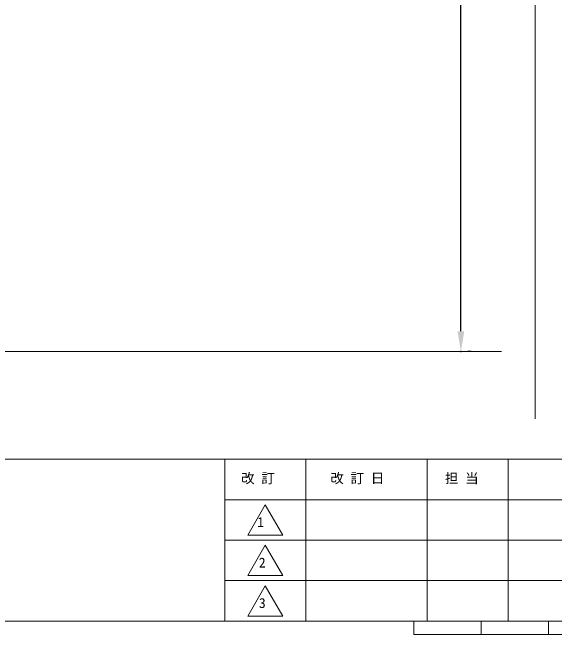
# Model space of a CAD drawing. Units: millimetres, scale not verified. Extents: x -203 to 203, y -143 to 143.
# Drawn here: x -109.5 to -29.1, y -140 to -47.7 of the extents above; entities that cross this region are included whole.
import ezdxf
from ezdxf.enums import TextEntityAlignment as Align

# ---------------------------------------------------------------- set-up
doc = ezdxf.new("R2010")
doc.units = ezdxf.units.MM
doc.header["$LTSCALE"] = 0.5
doc.header["$PDMODE"] = 32
doc.header["$PDSIZE"] = 0.1
for name, color, linetype, lineweight in [('0-1_DIMENSION_LINES$02_DIMENSI', 7, 'Continuous', 25), ('0-3_図面_FORMAT$03_TEXT', 7, 'Continuous', 18), ('0-4_図面_FORMAT$01_WAKU$OUT_LINE', 6, 'Continuous', 18), ('0-5_図面_FORMAT$01_WAKU$SUB_LINE', 7, 'Continuous', 18), ('0-8_DIMENSION_LINES$03_LINES', 7, 'Continuous', 18)]:
    doc.layers.add(name, color=color, linetype=linetype, lineweight=lineweight)
doc.layers.add('0-2_DEFPOINTS', color=7, linetype='Continuous')
doc.styles.add('ＭＳ ゴシック', font='')
doc.styles.get('ＭＳ ゴシック').set_extended_font_data('MS Gothic')

# ---------------------------------------------------------------- blocks, each defined once
blk = doc.blocks.new('D7')
at = {"layer": '0-1_DIMENSION_LINES$02_DIMENSI'}
for p, q in [((3453.997, 1770), (3453.997, 2005.705)), ((3456.997, 1764), (3455.997, 1764))]:
    blk.add_line(p, q, dxfattribs=at)
blk.add_solid([(3452.997, 1770), (3454.997, 1770), (3453.997, 1764)], dxfattribs=at)
at = {"layer": '0-2_DEFPOINTS'}
blk.add_point((3453.997, 1764), dxfattribs=at)

msp = doc.modelspace()

# ---------------------------------------------------------------- linework, layer by layer
at = {"layer": '0-3_図面_FORMAT$03_TEXT'}
for p, q in [((-72, -120.75), (-74.5981, -125.25)), ((-69.4019, -125.25), (-72, -120.75)), ((-74.5981, -125.25), (-69.4019, -125.25)), ((-72, -126.75), (-74.5981, -131.25)), ((-69.4019, -131.25), (-72, -126.75)), ((-74.5981, -131.25), (-69.4019, -131.25)), ((-72, -132.75), (-74.5981, -137.25)), ((-69.4019, -137.25), (-72, -132.75)), ((-74.5981, -137.25), (-69.4019, -137.25))]:
    msp.add_line(p, q, dxfattribs=at)
at = {"layer": '0-4_図面_FORMAT$01_WAKU$OUT_LINE'}
for p, q in [((198, -114), (-198, -114)), ((-78, -114), (-78, -138)), ((198, -120), (-78, -120)), ((-198, -138), (198, -138)), ((-50, -140), (-50, -138)), ((-40, -140), (-40, -138)), ((-30, -140), (-30, -138)), ((-50, -140), (50, -140))]:
    msp.add_line(p, q, dxfattribs=at)
at = {"layer": '0-5_図面_FORMAT$01_WAKU$SUB_LINE'}
for p, q in [((-66, -114), (-66, -138)), ((-48, -114), (-48, -138)), ((-36, -114), (-36, -138)), ((12, -126), (-78, -126)), ((12, -132), (-78, -132))]:
    msp.add_line(p, q, dxfattribs=at)
at = {"layer": '0-8_DIMENSION_LINES$03_LINES'}
for p, q in [((-32, -108), (-32, 132)), ((-182, -98), (-37, -98))]:
    msp.add_line(p, q, dxfattribs=at)

# ---------------------------------------------------------------- block references
at = {"layer": '0-1_DIMENSION_LINES$02_DIMENSI', "xscale": 0.5, "yscale": 0.5}
msp.add_blockref('D7', (-1770, -980), dxfattribs=at)

# ---------------------------------------------------------------- texts
at = {"layer": '0-3_図面_FORMAT$03_TEXT', "style": 'ＭＳ ゴシック'}
for s, p in [('改 訂', (-75.5838, -117.9799)), ('改 訂 日', (-62.3608, -117.9799)), ('担 当', (-45.3714, -117.9799)), ('1', (-73.1918, -124.4965)), ('2', (-72.9498, -130.4965)), ('3', (-72.9398, -136.4965))]:
    msp.add_text(s, height=1.466, dxfattribs=at).set_placement(p, align=Align.BOTTOM_LEFT)

doc.saveas('drawing.dxf')
